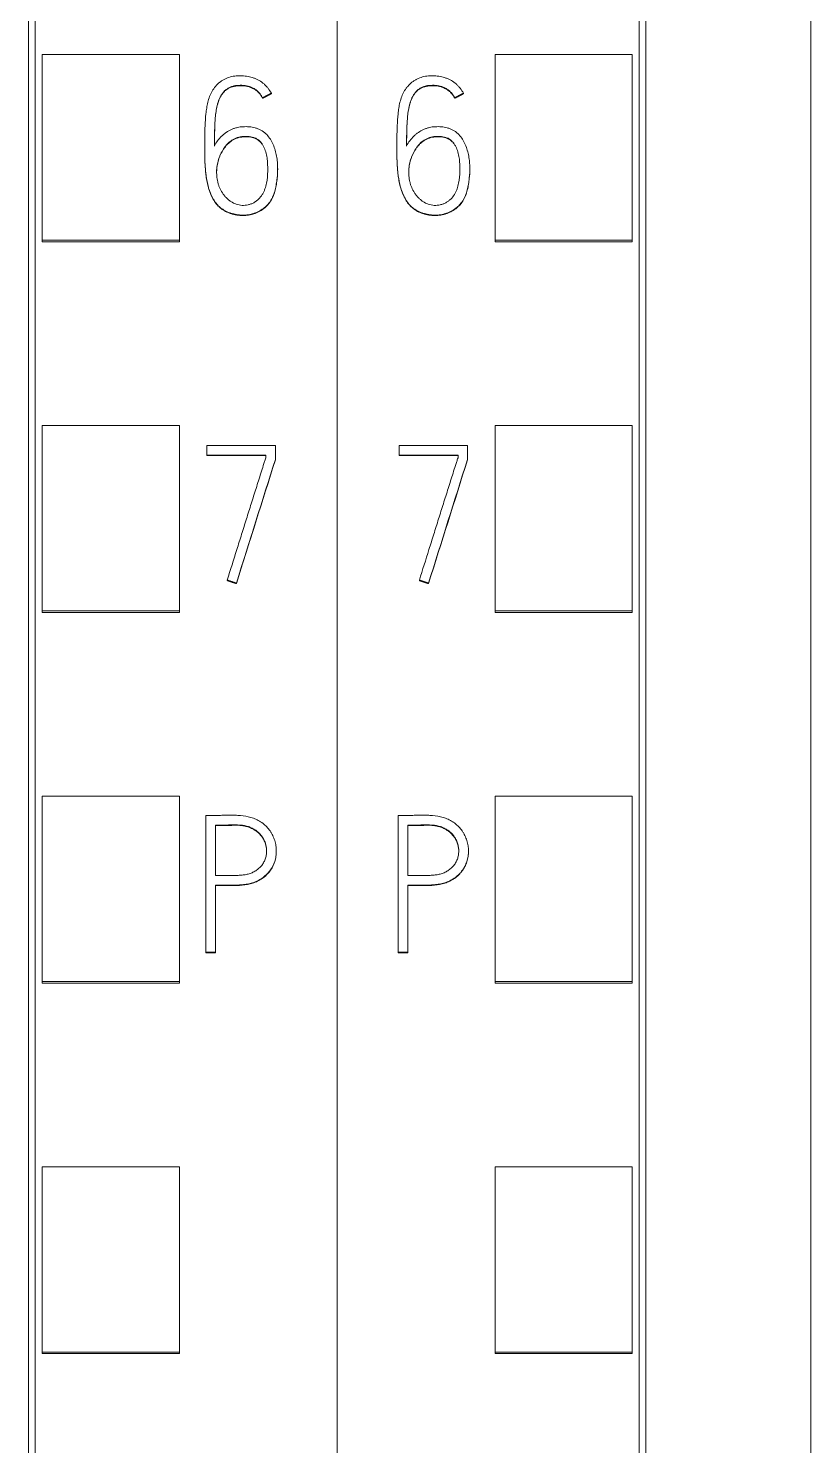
# Model space of a CAD drawing. Header units: millimetres. Extents: x 4134 to 7422, y 1400 to 3585.
# Drawn here: x 6107.75 to 6119.15, y 3304.19 to 3324.84 of the extents above; entities that cross this region are included whole.
import ezdxf

# ---------------------------------------------------------------- set-up
doc = ezdxf.new("R2010")
doc.units = ezdxf.units.MM
doc.layers.add('000-PI-Oprema', color=30, linetype='Continuous', lineweight=5)

# ---------------------------------------------------------------- blocks, each defined once
blk = doc.blocks.new('S7-1500 DQ HF - 6ES7522-1BL01-0AB0')
at = {"layer": '000-PI-Oprema', "color": 0, "linetype": 'ByBlock', "lineweight": 0}
for p, q in [((0, 134.681), (0, 21.262)), ((34.8, 134.681), (34.8, 21.262)), ((4.4, 132.4), (4.4, 23.585)), ((30.4, 23.585), (30.4, 132.4)), ((2.3, 95.974), (2.3, 98.676)), ((4.3, 98.676), (2.3, 98.676)), ((4.3, 95.974), (4.3, 98.676)), ((30.5, 95.974), (30.5, 98.676)), ((30.5, 98.676), (32.5, 98.676)), ((32.5, 95.974), (32.5, 98.676)), ((1.841, 98.113), (1.841, 98.107)), ((33.841, 98.113), (33.841, 98.107)), ((1.713, 98.046), (1.713, 98.04)), ((33.713, 98.046), (33.713, 98.04)), ((0.87, 97.309), (0.87, 97.302)), ((32.87, 97.309), (32.87, 97.302)), ((1.933, 97.01), (1.933, 97.016)), ((33.933, 97.01), (33.933, 97.016)), ((4.3, 95.974), (2.3, 95.974)), ((2.3, 95.949), (2.3, 95.974)), ((4.3, 95.949), (2.3, 95.949)), ((4.3, 95.949), (4.3, 95.974)), ((30.5, 95.974), (32.5, 95.974)), ((30.5, 95.949), (30.5, 95.974)), ((30.5, 95.949), (32.5, 95.949)), ((32.5, 95.949), (32.5, 95.974)), ((2.3, 90.572), (2.3, 93.274)), ((4.3, 93.274), (2.3, 93.274)), ((4.3, 90.572), (4.3, 93.274)), ((30.5, 90.572), (30.5, 93.274)), ((30.5, 93.274), (32.5, 93.274)), ((32.5, 90.572), (32.5, 93.274)), ((0.901, 92.839), (0.901, 92.98)), ((0.901, 92.98), (1.899, 92.98)), ((1.899, 92.98), (1.899, 92.779)), ((32.901, 92.839), (32.901, 92.98)), ((32.901, 92.98), (33.899, 92.98)), ((33.899, 92.98), (33.899, 92.779)), ((1.761, 92.839), (0.901, 92.839)), ((0.901, 92.839), (0.901, 92.833)), ((0.901, 92.833), (1.761, 92.833)), ((1.761, 92.801), (1.761, 92.839)), ((1.899, 92.779), (1.899, 92.772)), ((32.901, 92.839), (32.901, 92.833)), ((33.761, 92.839), (32.901, 92.839)), ((32.901, 92.833), (33.761, 92.833)), ((33.761, 92.801), (33.761, 92.839)), ((33.899, 92.779), (33.899, 92.772)), ((1.198, 91.019), (1.198, 91.013)), ((1.331, 90.975), (1.331, 90.969)), ((33.198, 91.019), (33.198, 91.013)), ((33.331, 90.975), (33.331, 90.969)), ((4.3, 90.572), (2.3, 90.572)), ((2.3, 90.549), (2.3, 90.572)), ((4.3, 90.549), (2.3, 90.549)), ((4.3, 90.549), (4.3, 90.572)), ((30.5, 90.549), (30.5, 90.572)), ((30.5, 90.572), (32.5, 90.572)), ((30.5, 90.549), (32.5, 90.549)), ((32.5, 90.549), (32.5, 90.572)), ((2.3, 85.17), (2.3, 87.872)), ((4.3, 87.872), (2.3, 87.872)), ((4.3, 85.17), (4.3, 87.872)), ((30.5, 85.17), (30.5, 87.872)), ((30.5, 87.872), (32.5, 87.872)), ((32.5, 85.17), (32.5, 87.872)), ((0.887, 87.592), (0.887, 85.597)), ((32.887, 87.592), (32.887, 85.597)), ((1.028, 86.718), (1.028, 87.451)), ((33.028, 86.718), (33.028, 87.451)), ((1.913, 87.066), (1.913, 87.072)), ((33.913, 87.066), (33.913, 87.072)), ((1.028, 85.597), (1.028, 86.577)), ((33.028, 85.597), (33.028, 86.577)), ((0.887, 85.597), (0.887, 85.591)), ((0.887, 85.597), (1.028, 85.597)), ((1.028, 85.591), (0.887, 85.591)), ((1.028, 85.597), (1.028, 85.591)), ((32.887, 85.597), (33.028, 85.597)), ((32.887, 85.597), (32.887, 85.591)), ((33.028, 85.591), (32.887, 85.591)), ((33.028, 85.597), (33.028, 85.591)), ((4.3, 85.17), (2.3, 85.17)), ((2.3, 85.149), (2.3, 85.17)), ((4.3, 85.149), (2.3, 85.149)), ((4.3, 85.149), (4.3, 85.17)), ((30.5, 85.149), (30.5, 85.17)), ((30.5, 85.17), (32.5, 85.17)), ((30.5, 85.149), (32.5, 85.149)), ((32.5, 85.149), (32.5, 85.17)), ((2.3, 79.769), (2.3, 82.471)), ((4.3, 82.471), (2.3, 82.471)), ((4.3, 79.769), (4.3, 82.471)), ((30.5, 79.769), (30.5, 82.471)), ((30.5, 82.471), (32.5, 82.471)), ((32.5, 79.769), (32.5, 82.471)), ((4.3, 79.769), (2.3, 79.769)), ((2.3, 79.75), (2.3, 79.769)), ((4.3, 79.75), (2.3, 79.75)), ((4.3, 79.75), (4.3, 79.769)), ((30.5, 79.769), (32.5, 79.769)), ((30.5, 79.75), (30.5, 79.769)), ((30.5, 79.75), (32.5, 79.75)), ((32.5, 79.75), (32.5, 79.769))]:
    blk.add_line(p, q, dxfattribs=at)
at = {"layer": '000-PI-Oprema', "color": 7, "linetype": 'Continuous', "lineweight": 13}
for centre, major_axis, ratio, start_param, end_param in [((-3.089, 15.101), (313.738, 999.409), 0.017713, 1.498557, 1.500366), ((-3.018, 16.231), (311.41, 991.927), 0.017584, 1.499077, 1.5009), ((28.877, 14.546), (314.869, 1003.042), 0.017776, 1.498303, 1.500106), ((28.931, 15.398), (313.115, 997.405), 0.01768, 1.498694, 1.500508)]:
    blk.add_ellipse(centre, major_axis=major_axis, ratio=ratio, start_param=start_param, end_param=end_param, dxfattribs=at)
at = {"layer": '000-PI-Oprema', "color": 0, "linetype": 'ByBlock', "lineweight": 0}
for points, knots in [([(4.5, 132.586), (4.5, 129.542), (4.5, 119.972), (4.5, 105.802), (4.5, 91.235), (4.5, 77.025), (4.5, 62.731), (4.5, 47.245), (4.5, 34.605), (4.5, 26.64), (4.5, 23.299)], [0, 0, 0, 0, 0.083934, 0.263736, 0.389889, 0.484142, 0.653794, 0.78188, 0.908517, 1, 1, 1, 1]), ([(30.3, 23.299), (30.3, 26.64), (30.3, 34.605), (30.3, 47.245), (30.3, 62.731), (30.3, 77.025), (30.3, 91.235), (30.3, 105.802), (30.3, 119.972), (30.3, 129.542), (30.3, 132.586)], [0, 0, 0, 0, 0.091483, 0.21812, 0.346206, 0.515858, 0.610111, 0.736264, 0.916066, 1, 1, 1, 1]), ([(6.9, 129.52), (6.9, 127.497), (6.9, 118.948), (6.9, 105.802), (6.9, 91.235), (6.9, 77.025), (6.9, 62.731), (6.9, 47.245), (6.9, 34.486), (6.9, 25.605), (6.9, 21.348), (6.9, 20.55)], [0, 0, 0, 0, 0.055935, 0.236292, 0.362833, 0.457376, 0.627551, 0.756032, 0.883059, 0.978086, 1, 1, 1, 1]), ([(1.841, 98.113), (1.827, 98.138), (1.811, 98.162), (1.784, 98.196), (1.775, 98.207), (1.755, 98.228), (1.745, 98.238), (1.712, 98.267), (1.689, 98.284), (1.652, 98.306), (1.639, 98.313), (1.612, 98.325), (1.599, 98.33), (1.558, 98.344), (1.53, 98.351), (1.488, 98.359), (1.473, 98.361), (1.444, 98.365), (1.43, 98.366), (1.387, 98.368), (1.358, 98.368), (1.315, 98.364), (1.301, 98.362), (1.272, 98.358), (1.258, 98.355), (1.216, 98.343), (1.189, 98.333), (1.15, 98.313), (1.138, 98.306), (1.113, 98.29), (1.101, 98.282), (1.067, 98.255), (1.047, 98.235), (1.018, 98.202), (1.009, 98.19), (0.992, 98.167), (0.985, 98.155), (0.963, 98.117), (0.951, 98.091), (0.93, 98.037), (0.922, 98.009), (0.908, 97.954), (0.903, 97.926), (0.894, 97.869), (0.89, 97.841), (0.881, 97.756), (0.877, 97.698), (0.873, 97.584), (0.872, 97.526), (0.869, 97.354), (0.868, 97.24), (0.874, 97.097), (0.876, 97.068), (0.879, 97.011), (0.882, 96.983), (0.891, 96.897), (0.9, 96.841), (0.917, 96.77), (0.92, 96.756), (0.928, 96.729), (0.933, 96.715), (0.947, 96.674), (0.957, 96.647), (0.975, 96.608), (0.982, 96.595), (0.996, 96.569), (1.003, 96.557), (1.027, 96.52), (1.045, 96.498), (1.075, 96.467), (1.086, 96.457), (1.108, 96.438), (1.12, 96.43), (1.156, 96.406), (1.182, 96.392), (1.222, 96.375), (1.236, 96.37), (1.264, 96.361), (1.278, 96.357), (1.32, 96.347), (1.348, 96.342), (1.391, 96.338), (1.406, 96.337), (1.435, 96.337), (1.45, 96.337), (1.493, 96.34), (1.521, 96.345), (1.563, 96.355), (1.577, 96.359), (1.605, 96.369), (1.619, 96.374), (1.658, 96.392), (1.684, 96.406), (1.719, 96.43), (1.731, 96.439), (1.754, 96.457), (1.764, 96.467), (1.795, 96.498), (1.813, 96.52), (1.837, 96.557), (1.844, 96.569), (1.857, 96.595), (1.863, 96.609), (1.88, 96.649), (1.889, 96.676), (1.9, 96.718), (1.903, 96.732), (1.909, 96.76), (1.911, 96.775), (1.918, 96.818), (1.922, 96.846), (1.931, 96.932), (1.934, 96.989), (1.932, 97.075), (1.93, 97.104), (1.923, 97.161), (1.919, 97.19), (1.906, 97.247), (1.899, 97.275), (1.881, 97.331), (1.87, 97.358), (1.845, 97.411), (1.831, 97.436), (1.798, 97.484), (1.779, 97.506), (1.747, 97.536), (1.735, 97.545), (1.711, 97.562), (1.699, 97.57), (1.673, 97.583), (1.66, 97.589), (1.632, 97.6), (1.618, 97.604), (1.576, 97.616), (1.547, 97.621), (1.503, 97.625), (1.488, 97.626), (1.459, 97.626), (1.444, 97.626), (1.401, 97.624), (1.372, 97.62), (1.329, 97.61), (1.314, 97.606), (1.287, 97.597), (1.273, 97.591), (1.234, 97.573), (1.208, 97.559), (1.172, 97.534), (1.16, 97.525), (1.137, 97.507), (1.127, 97.497), (1.095, 97.467), (1.076, 97.445), (1.041, 97.398), (1.025, 97.373), (1.012, 97.347)], [0, 0, 0, 0, 0.015625, 0.015625, 0.023437, 0.023437, 0.03125, 0.03125, 0.046875, 0.046875, 0.054687, 0.054687, 0.0625, 0.0625, 0.078125, 0.078125, 0.085937, 0.085937, 0.09375, 0.09375, 0.109375, 0.109375, 0.117187, 0.117187, 0.125, 0.125, 0.140625, 0.140625, 0.148437, 0.148437, 0.15625, 0.15625, 0.171875, 0.171875, 0.179687, 0.179687, 0.1875, 0.1875, 0.203125, 0.203125, 0.21875, 0.21875, 0.234375, 0.234375, 0.25, 0.25, 0.28125, 0.28125, 0.3125, 0.3125, 0.375, 0.375, 0.390625, 0.390625, 0.40625, 0.40625, 0.4375, 0.4375, 0.445313, 0.445313, 0.453125, 0.453125, 0.46875, 0.46875, 0.476563, 0.476563, 0.484375, 0.484375, 0.5, 0.5, 0.507813, 0.507813, 0.515625, 0.515625, 0.53125, 0.53125, 0.539063, 0.539063, 0.546875, 0.546875, 0.5625, 0.5625, 0.570313, 0.570313, 0.578125, 0.578125, 0.59375, 0.59375, 0.601563, 0.601563, 0.609375, 0.609375, 0.625, 0.625, 0.632813, 0.632813, 0.640625, 0.640625, 0.65625, 0.65625, 0.664063, 0.664063, 0.671875, 0.671875, 0.6875, 0.6875, 0.695313, 0.695313, 0.703125, 0.703125, 0.71875, 0.71875, 0.75, 0.75, 0.765625, 0.765625, 0.78125, 0.78125, 0.796875, 0.796875, 0.8125, 0.8125, 0.828125, 0.828125, 0.84375, 0.84375, 0.851563, 0.851563, 0.859375, 0.859375, 0.867188, 0.867188, 0.875, 0.875, 0.890625, 0.890625, 0.898438, 0.898438, 0.90625, 0.90625, 0.921875, 0.921875, 0.929688, 0.929688, 0.9375, 0.9375, 0.953125, 0.953125, 0.960938, 0.960938, 0.96875, 0.96875, 0.984375, 0.984375, 1, 1, 1, 1]), ([(33.841, 98.113), (33.827, 98.138), (33.811, 98.162), (33.784, 98.196), (33.775, 98.207), (33.755, 98.228), (33.745, 98.238), (33.712, 98.267), (33.689, 98.284), (33.652, 98.306), (33.639, 98.313), (33.612, 98.325), (33.599, 98.33), (33.558, 98.344), (33.53, 98.351), (33.488, 98.359), (33.473, 98.361), (33.444, 98.365), (33.43, 98.366), (33.387, 98.368), (33.358, 98.368), (33.315, 98.364), (33.301, 98.362), (33.272, 98.358), (33.258, 98.355), (33.216, 98.343), (33.189, 98.333), (33.15, 98.313), (33.138, 98.306), (33.113, 98.29), (33.101, 98.282), (33.067, 98.255), (33.047, 98.235), (33.018, 98.202), (33.009, 98.19), (32.992, 98.167), (32.985, 98.155), (32.963, 98.117), (32.951, 98.091), (32.93, 98.037), (32.922, 98.009), (32.908, 97.954), (32.903, 97.926), (32.894, 97.869), (32.89, 97.841), (32.881, 97.756), (32.877, 97.698), (32.873, 97.584), (32.872, 97.526), (32.869, 97.354), (32.868, 97.24), (32.874, 97.097), (32.876, 97.068), (32.879, 97.011), (32.882, 96.983), (32.891, 96.897), (32.9, 96.841), (32.917, 96.77), (32.92, 96.756), (32.928, 96.729), (32.933, 96.715), (32.947, 96.674), (32.957, 96.647), (32.975, 96.608), (32.982, 96.595), (32.996, 96.569), (33.003, 96.557), (33.027, 96.52), (33.045, 96.498), (33.075, 96.467), (33.086, 96.457), (33.108, 96.438), (33.12, 96.43), (33.156, 96.406), (33.182, 96.392), (33.222, 96.375), (33.236, 96.37), (33.264, 96.361), (33.278, 96.357), (33.32, 96.347), (33.348, 96.342), (33.391, 96.338), (33.406, 96.337), (33.435, 96.337), (33.45, 96.337), (33.493, 96.34), (33.521, 96.345), (33.563, 96.355), (33.577, 96.359), (33.605, 96.369), (33.619, 96.374), (33.658, 96.392), (33.684, 96.406), (33.719, 96.43), (33.731, 96.439), (33.754, 96.457), (33.764, 96.467), (33.795, 96.498), (33.813, 96.52), (33.837, 96.557), (33.844, 96.569), (33.857, 96.595), (33.863, 96.609), (33.88, 96.649), (33.889, 96.676), (33.9, 96.718), (33.903, 96.732), (33.909, 96.76), (33.911, 96.775), (33.918, 96.818), (33.922, 96.846), (33.931, 96.932), (33.934, 96.989), (33.932, 97.075), (33.93, 97.104), (33.923, 97.161), (33.919, 97.19), (33.906, 97.247), (33.899, 97.275), (33.881, 97.331), (33.87, 97.358), (33.845, 97.411), (33.831, 97.436), (33.798, 97.484), (33.779, 97.506), (33.747, 97.536), (33.735, 97.545), (33.711, 97.562), (33.699, 97.57), (33.673, 97.583), (33.66, 97.589), (33.632, 97.6), (33.618, 97.604), (33.576, 97.616), (33.547, 97.621), (33.503, 97.625), (33.488, 97.626), (33.459, 97.626), (33.444, 97.626), (33.401, 97.624), (33.372, 97.62), (33.329, 97.61), (33.314, 97.606), (33.287, 97.597), (33.273, 97.591), (33.234, 97.573), (33.208, 97.559), (33.172, 97.534), (33.16, 97.525), (33.137, 97.507), (33.127, 97.497), (33.095, 97.467), (33.076, 97.445), (33.041, 97.398), (33.025, 97.373), (33.012, 97.347)], [0, 0, 0, 0, 0.015625, 0.015625, 0.023437, 0.023437, 0.03125, 0.03125, 0.046875, 0.046875, 0.054688, 0.054688, 0.0625, 0.0625, 0.078125, 0.078125, 0.085938, 0.085938, 0.09375, 0.09375, 0.109375, 0.109375, 0.117188, 0.117188, 0.125, 0.125, 0.140625, 0.140625, 0.148437, 0.148437, 0.15625, 0.15625, 0.171875, 0.171875, 0.179687, 0.179687, 0.1875, 0.1875, 0.203125, 0.203125, 0.21875, 0.21875, 0.234375, 0.234375, 0.25, 0.25, 0.28125, 0.28125, 0.3125, 0.3125, 0.375, 0.375, 0.390625, 0.390625, 0.40625, 0.40625, 0.4375, 0.4375, 0.445312, 0.445312, 0.453125, 0.453125, 0.46875, 0.46875, 0.476562, 0.476562, 0.484375, 0.484375, 0.5, 0.5, 0.507812, 0.507812, 0.515625, 0.515625, 0.53125, 0.53125, 0.539062, 0.539062, 0.546875, 0.546875, 0.5625, 0.5625, 0.570312, 0.570312, 0.578125, 0.578125, 0.59375, 0.59375, 0.601562, 0.601562, 0.609375, 0.609375, 0.625, 0.625, 0.632812, 0.632812, 0.640625, 0.640625, 0.65625, 0.65625, 0.664063, 0.664063, 0.671875, 0.671875, 0.6875, 0.6875, 0.695313, 0.695313, 0.703125, 0.703125, 0.71875, 0.71875, 0.75, 0.75, 0.765625, 0.765625, 0.78125, 0.78125, 0.796875, 0.796875, 0.8125, 0.8125, 0.828125, 0.828125, 0.84375, 0.84375, 0.851562, 0.851562, 0.859375, 0.859375, 0.867187, 0.867187, 0.875, 0.875, 0.890625, 0.890625, 0.898437, 0.898437, 0.90625, 0.90625, 0.921875, 0.921875, 0.929687, 0.929687, 0.9375, 0.9375, 0.953125, 0.953125, 0.960937, 0.960937, 0.96875, 0.96875, 0.984375, 0.984375, 1, 1, 1, 1]), ([(1.012, 97.347), (1.012, 97.408), (1.012, 97.469), (1.014, 97.56), (1.015, 97.59), (1.018, 97.651), (1.019, 97.681), (1.023, 97.742), (1.025, 97.772), (1.032, 97.833), (1.037, 97.863), (1.045, 97.908), (1.049, 97.923), (1.056, 97.952), (1.06, 97.967), (1.075, 98.012), (1.086, 98.04), (1.104, 98.074), (1.108, 98.081), (1.116, 98.094), (1.121, 98.1), (1.134, 98.119), (1.144, 98.131), (1.16, 98.148), (1.166, 98.153), (1.177, 98.164), (1.184, 98.168), (1.203, 98.182), (1.216, 98.19), (1.237, 98.2), (1.244, 98.203), (1.258, 98.209), (1.266, 98.211), (1.288, 98.218), (1.303, 98.221), (1.334, 98.226), (1.349, 98.227), (1.38, 98.229), (1.396, 98.229), (1.427, 98.228), (1.442, 98.227), (1.473, 98.223), (1.495, 98.218), (1.517, 98.212), (1.532, 98.207), (1.54, 98.204), (1.561, 98.195), (1.575, 98.188), (1.602, 98.173), (1.615, 98.164), (1.633, 98.15), (1.639, 98.144), (1.65, 98.134), (1.656, 98.128), (1.672, 98.111), (1.681, 98.099), (1.699, 98.074), (1.707, 98.06), (1.713, 98.046)], [0, 0, 0, 0, 0.125, 0.125, 0.1875, 0.1875, 0.25, 0.25, 0.3125, 0.3125, 0.375, 0.375, 0.40625, 0.40625, 0.4375, 0.4375, 0.5, 0.5, 0.515625, 0.515625, 0.53125, 0.53125, 0.5625, 0.5625, 0.578125, 0.578125, 0.59375, 0.59375, 0.625, 0.625, 0.640625, 0.640625, 0.65625, 0.65625, 0.6875, 0.6875, 0.71875, 0.71875, 0.75, 0.75, 0.78125, 0.78125, 0.8125, 0.828125, 0.828125, 0.84375, 0.84375, 0.875, 0.875, 0.90625, 0.90625, 0.921875, 0.921875, 0.9375, 0.9375, 0.96875, 0.96875, 1, 1, 1, 1]), ([(1.713, 98.04), (1.7, 98.068), (1.682, 98.093), (1.656, 98.122), (1.651, 98.127), (1.639, 98.138), (1.634, 98.143), (1.615, 98.157), (1.603, 98.166), (1.576, 98.181), (1.562, 98.188), (1.534, 98.2), (1.519, 98.205), (1.489, 98.213), (1.474, 98.216), (1.443, 98.221), (1.428, 98.222), (1.382, 98.223), (1.351, 98.222), (1.306, 98.215), (1.29, 98.212), (1.261, 98.203), (1.246, 98.198), (1.218, 98.185), (1.205, 98.177), (1.179, 98.159), (1.168, 98.149), (1.146, 98.127), (1.136, 98.116), (1.118, 98.091), (1.11, 98.078), (1.095, 98.051), (1.088, 98.037), (1.076, 98.009), (1.071, 97.994), (1.057, 97.95), (1.049, 97.921), (1.037, 97.861), (1.033, 97.831), (1.025, 97.77), (1.023, 97.739), (1.019, 97.678), (1.018, 97.647), (1.015, 97.586), (1.015, 97.555), (1.012, 97.463), (1.012, 97.402), (1.012, 97.341)], [0, 0, 0, 0, 0.0625, 0.0625, 0.078125, 0.078125, 0.09375, 0.09375, 0.125, 0.125, 0.15625, 0.15625, 0.1875, 0.1875, 0.21875, 0.21875, 0.25, 0.25, 0.3125, 0.3125, 0.34375, 0.34375, 0.375, 0.375, 0.40625, 0.40625, 0.4375, 0.4375, 0.46875, 0.46875, 0.5, 0.5, 0.53125, 0.53125, 0.5625, 0.5625, 0.625, 0.625, 0.6875, 0.6875, 0.75, 0.75, 0.8125, 0.8125, 0.875, 0.875, 1, 1, 1, 1]), ([(33.012, 97.347), (33.012, 97.408), (33.012, 97.469), (33.014, 97.56), (33.015, 97.59), (33.018, 97.651), (33.019, 97.681), (33.023, 97.742), (33.025, 97.772), (33.032, 97.833), (33.037, 97.863), (33.045, 97.908), (33.049, 97.923), (33.056, 97.952), (33.06, 97.967), (33.075, 98.012), (33.086, 98.04), (33.104, 98.074), (33.108, 98.081), (33.116, 98.094), (33.121, 98.1), (33.134, 98.119), (33.144, 98.131), (33.16, 98.148), (33.166, 98.153), (33.177, 98.164), (33.184, 98.168), (33.203, 98.182), (33.216, 98.19), (33.237, 98.2), (33.244, 98.203), (33.258, 98.209), (33.266, 98.211), (33.288, 98.218), (33.303, 98.221), (33.334, 98.226), (33.349, 98.227), (33.38, 98.229), (33.396, 98.229), (33.427, 98.228), (33.442, 98.227), (33.473, 98.223), (33.495, 98.218), (33.517, 98.212), (33.532, 98.207), (33.54, 98.204), (33.561, 98.195), (33.575, 98.188), (33.602, 98.173), (33.615, 98.164), (33.633, 98.15), (33.639, 98.144), (33.65, 98.134), (33.656, 98.128), (33.672, 98.111), (33.681, 98.099), (33.699, 98.074), (33.707, 98.06), (33.713, 98.046)], [0, 0, 0, 0, 0.125, 0.125, 0.1875, 0.1875, 0.25, 0.25, 0.3125, 0.3125, 0.375, 0.375, 0.40625, 0.40625, 0.4375, 0.4375, 0.5, 0.5, 0.515625, 0.515625, 0.53125, 0.53125, 0.5625, 0.5625, 0.578125, 0.578125, 0.59375, 0.59375, 0.625, 0.625, 0.640625, 0.640625, 0.65625, 0.65625, 0.6875, 0.6875, 0.71875, 0.71875, 0.75, 0.75, 0.78125, 0.78125, 0.8125, 0.828125, 0.828125, 0.84375, 0.84375, 0.875, 0.875, 0.90625, 0.90625, 0.921875, 0.921875, 0.9375, 0.9375, 0.96875, 0.96875, 1, 1, 1, 1]), ([(33.713, 98.04), (33.7, 98.068), (33.682, 98.093), (33.656, 98.122), (33.651, 98.127), (33.639, 98.138), (33.634, 98.143), (33.615, 98.157), (33.603, 98.166), (33.576, 98.181), (33.562, 98.188), (33.534, 98.2), (33.519, 98.205), (33.489, 98.213), (33.474, 98.216), (33.443, 98.221), (33.428, 98.222), (33.382, 98.223), (33.351, 98.222), (33.306, 98.215), (33.29, 98.212), (33.261, 98.203), (33.246, 98.198), (33.218, 98.185), (33.205, 98.177), (33.179, 98.159), (33.168, 98.149), (33.146, 98.127), (33.136, 98.116), (33.118, 98.091), (33.11, 98.078), (33.095, 98.051), (33.088, 98.037), (33.076, 98.009), (33.071, 97.994), (33.057, 97.95), (33.049, 97.921), (33.037, 97.861), (33.033, 97.831), (33.025, 97.77), (33.023, 97.739), (33.019, 97.678), (33.018, 97.647), (33.015, 97.586), (33.015, 97.555), (33.012, 97.463), (33.012, 97.402), (33.012, 97.341)], [0, 0, 0, 0, 0.0625, 0.0625, 0.078125, 0.078125, 0.09375, 0.09375, 0.125, 0.125, 0.15625, 0.15625, 0.1875, 0.1875, 0.21875, 0.21875, 0.25, 0.25, 0.3125, 0.3125, 0.34375, 0.34375, 0.375, 0.375, 0.40625, 0.40625, 0.4375, 0.4375, 0.46875, 0.46875, 0.5, 0.5, 0.53125, 0.53125, 0.5625, 0.5625, 0.625, 0.625, 0.6875, 0.6875, 0.75, 0.75, 0.8125, 0.8125, 0.875, 0.875, 1, 1, 1, 1]), ([(1.285, 97.441), (1.31, 97.455), (1.338, 97.466), (1.38, 97.476), (1.395, 97.479), (1.424, 97.483), (1.454, 97.485), (1.483, 97.485), (1.512, 97.483), (1.527, 97.482), (1.556, 97.477), (1.57, 97.473), (1.598, 97.464), (1.612, 97.458), (1.638, 97.444), (1.65, 97.436), (1.672, 97.416), (1.682, 97.406), (1.701, 97.383), (1.709, 97.371), (1.724, 97.346), (1.731, 97.332), (1.749, 97.292), (1.758, 97.265), (1.769, 97.222), (1.772, 97.208), (1.777, 97.179), (1.779, 97.165), (1.784, 97.121), (1.786, 97.092), (1.788, 97.034), (1.789, 97.005), (1.787, 96.918), (1.782, 96.861), (1.764, 96.774), (1.757, 96.746), (1.742, 96.704), (1.736, 96.691), (1.724, 96.664), (1.717, 96.651), (1.694, 96.614), (1.675, 96.591), (1.649, 96.566), (1.644, 96.561), (1.632, 96.551), (1.627, 96.547), (1.609, 96.533), (1.597, 96.526), (1.571, 96.511), (1.558, 96.505), (1.53, 96.495), (1.502, 96.486), (1.473, 96.482), (1.444, 96.479), (1.429, 96.479), (1.399, 96.48), (1.385, 96.482), (1.356, 96.488), (1.342, 96.491), (1.3, 96.506), (1.274, 96.519), (1.237, 96.544), (1.225, 96.553), (1.203, 96.572), (1.182, 96.592), (1.162, 96.614), (1.144, 96.637), (1.135, 96.649), (1.111, 96.685), (1.097, 96.711), (1.08, 96.752), (1.075, 96.765), (1.066, 96.793), (1.062, 96.807), (1.052, 96.85), (1.048, 96.879), (1.044, 96.922), (1.044, 96.937), (1.043, 96.966), (1.043, 96.981), (1.046, 97.025), (1.049, 97.054), (1.06, 97.111), (1.067, 97.139), (1.082, 97.18), (1.087, 97.194), (1.098, 97.221), (1.105, 97.234), (1.125, 97.273), (1.14, 97.298), (1.165, 97.333), (1.174, 97.344), (1.194, 97.367), (1.204, 97.378), (1.236, 97.408), (1.259, 97.426), (1.285, 97.441)], [0, 0, 0, 0, 0.03125, 0.03125, 0.046875, 0.046875, 0.0625, 0.078125, 0.078125, 0.09375, 0.09375, 0.109375, 0.109375, 0.125, 0.125, 0.140625, 0.140625, 0.15625, 0.15625, 0.171875, 0.171875, 0.1875, 0.1875, 0.21875, 0.21875, 0.234375, 0.234375, 0.25, 0.25, 0.28125, 0.28125, 0.3125, 0.3125, 0.375, 0.375, 0.40625, 0.40625, 0.421875, 0.421875, 0.4375, 0.4375, 0.46875, 0.46875, 0.476563, 0.476563, 0.484375, 0.484375, 0.5, 0.5, 0.515625, 0.515625, 0.53125, 0.546875, 0.546875, 0.5625, 0.5625, 0.578125, 0.578125, 0.59375, 0.59375, 0.625, 0.625, 0.640625, 0.640625, 0.65625, 0.671875, 0.671875, 0.6875, 0.6875, 0.71875, 0.71875, 0.734375, 0.734375, 0.75, 0.75, 0.78125, 0.78125, 0.796875, 0.796875, 0.8125, 0.8125, 0.84375, 0.84375, 0.875, 0.875, 0.890625, 0.890625, 0.90625, 0.90625, 0.9375, 0.9375, 0.953125, 0.953125, 0.96875, 0.96875, 1, 1, 1, 1]), ([(1.705, 97.369), (1.701, 97.376), (1.696, 97.383), (1.681, 97.401), (1.671, 97.411), (1.654, 97.425), (1.648, 97.43), (1.636, 97.438), (1.63, 97.442), (1.611, 97.453), (1.597, 97.458), (1.569, 97.467), (1.555, 97.471), (1.526, 97.476), (1.512, 97.477), (1.483, 97.479), (1.468, 97.479), (1.424, 97.477), (1.395, 97.474), (1.352, 97.463), (1.338, 97.459), (1.318, 97.451), (1.311, 97.448), (1.298, 97.441), (1.291, 97.438), (1.285, 97.434)], [0, 0, 0, 0, 0.053747, 0.053747, 0.148372, 0.148372, 0.195685, 0.195685, 0.242998, 0.242998, 0.337623, 0.337623, 0.432248, 0.432248, 0.526874, 0.526874, 0.621499, 0.621499, 0.810749, 0.810749, 0.905375, 0.905375, 0.952687, 0.952687, 1, 1, 1, 1]), ([(33.285, 97.441), (33.31, 97.455), (33.338, 97.466), (33.38, 97.476), (33.395, 97.479), (33.424, 97.483), (33.454, 97.485), (33.483, 97.485), (33.512, 97.483), (33.527, 97.482), (33.556, 97.477), (33.57, 97.473), (33.598, 97.464), (33.612, 97.458), (33.638, 97.444), (33.65, 97.436), (33.672, 97.416), (33.682, 97.406), (33.701, 97.383), (33.709, 97.371), (33.724, 97.346), (33.731, 97.332), (33.749, 97.292), (33.758, 97.265), (33.769, 97.222), (33.772, 97.208), (33.777, 97.179), (33.779, 97.165), (33.784, 97.121), (33.786, 97.092), (33.788, 97.034), (33.789, 97.005), (33.787, 96.918), (33.782, 96.861), (33.764, 96.774), (33.757, 96.746), (33.742, 96.704), (33.736, 96.691), (33.724, 96.664), (33.717, 96.651), (33.694, 96.614), (33.675, 96.591), (33.649, 96.566), (33.644, 96.561), (33.632, 96.551), (33.627, 96.547), (33.609, 96.533), (33.597, 96.526), (33.571, 96.511), (33.558, 96.505), (33.53, 96.495), (33.502, 96.486), (33.473, 96.482), (33.444, 96.479), (33.429, 96.479), (33.399, 96.48), (33.385, 96.482), (33.356, 96.488), (33.342, 96.491), (33.3, 96.506), (33.274, 96.519), (33.237, 96.544), (33.225, 96.553), (33.203, 96.572), (33.182, 96.592), (33.162, 96.614), (33.144, 96.637), (33.135, 96.649), (33.111, 96.685), (33.097, 96.711), (33.08, 96.752), (33.075, 96.765), (33.066, 96.793), (33.062, 96.807), (33.052, 96.85), (33.048, 96.879), (33.044, 96.922), (33.044, 96.937), (33.043, 96.966), (33.043, 96.981), (33.046, 97.025), (33.049, 97.054), (33.06, 97.111), (33.067, 97.139), (33.082, 97.18), (33.087, 97.194), (33.098, 97.221), (33.105, 97.234), (33.125, 97.273), (33.14, 97.298), (33.165, 97.333), (33.174, 97.344), (33.194, 97.367), (33.204, 97.378), (33.236, 97.408), (33.259, 97.426), (33.285, 97.441)], [0, 0, 0, 0, 0.03125, 0.03125, 0.046875, 0.046875, 0.0625, 0.078125, 0.078125, 0.09375, 0.09375, 0.109375, 0.109375, 0.125, 0.125, 0.140625, 0.140625, 0.15625, 0.15625, 0.171875, 0.171875, 0.1875, 0.1875, 0.21875, 0.21875, 0.234375, 0.234375, 0.25, 0.25, 0.28125, 0.28125, 0.3125, 0.3125, 0.375, 0.375, 0.40625, 0.40625, 0.421875, 0.421875, 0.4375, 0.4375, 0.46875, 0.46875, 0.476563, 0.476563, 0.484375, 0.484375, 0.5, 0.5, 0.515625, 0.515625, 0.53125, 0.546875, 0.546875, 0.5625, 0.5625, 0.578125, 0.578125, 0.59375, 0.59375, 0.625, 0.625, 0.640625, 0.640625, 0.65625, 0.671875, 0.671875, 0.6875, 0.6875, 0.71875, 0.71875, 0.734375, 0.734375, 0.75, 0.75, 0.78125, 0.78125, 0.796875, 0.796875, 0.8125, 0.8125, 0.84375, 0.84375, 0.875, 0.875, 0.890625, 0.890625, 0.90625, 0.90625, 0.9375, 0.9375, 0.953125, 0.953125, 0.96875, 0.96875, 1, 1, 1, 1]), ([(33.705, 97.369), (33.701, 97.376), (33.696, 97.383), (33.681, 97.401), (33.671, 97.411), (33.654, 97.425), (33.648, 97.43), (33.636, 97.438), (33.63, 97.442), (33.611, 97.453), (33.597, 97.458), (33.569, 97.467), (33.555, 97.471), (33.526, 97.476), (33.512, 97.477), (33.483, 97.479), (33.468, 97.479), (33.424, 97.477), (33.395, 97.474), (33.352, 97.463), (33.338, 97.459), (33.318, 97.451), (33.311, 97.448), (33.298, 97.441), (33.291, 97.438), (33.285, 97.434)], [0, 0, 0, 0, 0.053747, 0.053747, 0.148372, 0.148372, 0.195685, 0.195685, 0.242998, 0.242998, 0.337623, 0.337623, 0.432248, 0.432248, 0.526874, 0.526874, 0.621499, 0.621499, 0.810749, 0.810749, 0.905375, 0.905375, 0.952687, 0.952687, 1, 1, 1, 1]), ([(1.933, 97.01), (1.933, 96.964), (1.93, 96.918), (1.923, 96.844), (1.919, 96.815), (1.912, 96.772), (1.909, 96.758), (1.904, 96.73), (1.9, 96.716), (1.89, 96.673), (1.881, 96.646), (1.865, 96.605), (1.859, 96.592), (1.846, 96.566), (1.838, 96.553), (1.815, 96.517), (1.797, 96.494), (1.767, 96.463), (1.756, 96.454), (1.734, 96.435), (1.722, 96.426), (1.686, 96.401), (1.661, 96.387), (1.621, 96.369), (1.608, 96.363), (1.58, 96.354), (1.566, 96.35), (1.524, 96.339), (1.496, 96.335), (1.452, 96.331), (1.437, 96.331), (1.408, 96.331), (1.394, 96.332), (1.35, 96.336), (1.322, 96.34), (1.279, 96.351), (1.265, 96.355), (1.238, 96.363), (1.224, 96.368), (1.184, 96.385), (1.159, 96.398), (1.128, 96.418), (1.122, 96.422), (1.111, 96.431), (1.105, 96.435), (1.088, 96.449), (1.077, 96.459), (1.047, 96.49), (1.029, 96.512), (1.005, 96.548), (0.997, 96.561), (0.983, 96.586), (0.976, 96.599), (0.958, 96.638), (0.948, 96.665), (0.929, 96.719), (0.921, 96.747), (0.907, 96.804), (0.901, 96.832), (0.892, 96.889), (0.884, 96.946), (0.88, 97.003), (0.876, 97.06), (0.874, 97.089), (0.87, 97.179), (0.87, 97.241), (0.87, 97.302)], [0, 0, 0, 0, 0.061961, 0.061961, 0.100808, 0.100808, 0.120232, 0.120232, 0.139655, 0.139655, 0.178502, 0.178502, 0.197926, 0.197926, 0.217349, 0.217349, 0.256196, 0.256196, 0.27562, 0.27562, 0.295043, 0.295043, 0.33389, 0.33389, 0.353314, 0.353314, 0.372737, 0.372737, 0.411584, 0.411584, 0.431008, 0.431008, 0.450431, 0.450431, 0.489278, 0.489278, 0.508702, 0.508702, 0.528125, 0.528125, 0.566972, 0.566972, 0.576684, 0.576684, 0.586396, 0.586396, 0.605819, 0.605819, 0.644666, 0.644666, 0.66409, 0.66409, 0.683513, 0.683513, 0.72236, 0.72236, 0.761207, 0.761207, 0.800054, 0.800054, 0.838901, 0.877748, 0.877748, 0.916595, 0.916595, 1, 1, 1, 1]), ([(1.285, 97.434), (1.259, 97.42), (1.236, 97.402), (1.204, 97.372), (1.194, 97.361), (1.175, 97.339), (1.166, 97.327), (1.14, 97.292), (1.125, 97.267), (1.105, 97.228), (1.098, 97.215), (1.087, 97.188), (1.082, 97.174), (1.067, 97.133), (1.06, 97.104), (1.052, 97.062), (1.05, 97.047), (1.046, 97.018), (1.045, 97.004), (1.044, 96.978), (1.043, 96.968), (1.043, 96.957)], [0, 0, 0, 0, 0.157122, 0.157122, 0.235682, 0.235682, 0.314243, 0.314243, 0.471365, 0.471365, 0.549925, 0.549925, 0.628486, 0.628486, 0.785608, 0.785608, 0.864168, 0.864168, 0.942729, 0.942729, 1, 1, 1, 1]), ([(33.933, 97.01), (33.933, 96.964), (33.93, 96.918), (33.923, 96.844), (33.919, 96.815), (33.912, 96.772), (33.909, 96.758), (33.904, 96.73), (33.9, 96.716), (33.89, 96.673), (33.881, 96.646), (33.865, 96.605), (33.859, 96.592), (33.846, 96.566), (33.838, 96.553), (33.815, 96.517), (33.797, 96.494), (33.767, 96.463), (33.756, 96.454), (33.734, 96.435), (33.722, 96.426), (33.686, 96.401), (33.661, 96.387), (33.621, 96.369), (33.608, 96.363), (33.58, 96.354), (33.566, 96.35), (33.524, 96.339), (33.496, 96.335), (33.452, 96.331), (33.437, 96.331), (33.408, 96.331), (33.394, 96.332), (33.35, 96.336), (33.322, 96.34), (33.279, 96.351), (33.265, 96.355), (33.238, 96.363), (33.224, 96.368), (33.184, 96.385), (33.159, 96.398), (33.128, 96.418), (33.122, 96.422), (33.111, 96.431), (33.105, 96.435), (33.088, 96.449), (33.077, 96.459), (33.047, 96.49), (33.029, 96.512), (33.005, 96.548), (32.997, 96.561), (32.983, 96.586), (32.976, 96.599), (32.958, 96.638), (32.948, 96.665), (32.929, 96.719), (32.921, 96.747), (32.907, 96.804), (32.901, 96.832), (32.892, 96.889), (32.884, 96.946), (32.88, 97.003), (32.876, 97.06), (32.874, 97.089), (32.87, 97.179), (32.87, 97.241), (32.87, 97.302)], [0, 0, 0, 0, 0.061961, 0.061961, 0.100808, 0.100808, 0.120232, 0.120232, 0.139655, 0.139655, 0.178502, 0.178502, 0.197926, 0.197926, 0.217349, 0.217349, 0.256196, 0.256196, 0.27562, 0.27562, 0.295043, 0.295043, 0.33389, 0.33389, 0.353314, 0.353314, 0.372737, 0.372737, 0.411584, 0.411584, 0.431008, 0.431008, 0.450431, 0.450431, 0.489278, 0.489278, 0.508702, 0.508702, 0.528125, 0.528125, 0.566972, 0.566972, 0.576684, 0.576684, 0.586396, 0.586396, 0.605819, 0.605819, 0.644666, 0.644666, 0.66409, 0.66409, 0.683513, 0.683513, 0.72236, 0.72236, 0.761207, 0.761207, 0.800054, 0.800054, 0.838901, 0.877748, 0.877748, 0.916595, 0.916595, 1, 1, 1, 1]), ([(33.285, 97.434), (33.259, 97.42), (33.236, 97.402), (33.204, 97.372), (33.194, 97.361), (33.175, 97.339), (33.166, 97.327), (33.14, 97.292), (33.125, 97.267), (33.105, 97.228), (33.098, 97.215), (33.087, 97.188), (33.082, 97.174), (33.067, 97.133), (33.06, 97.104), (33.052, 97.062), (33.05, 97.047), (33.046, 97.018), (33.045, 97.004), (33.044, 96.978), (33.043, 96.968), (33.043, 96.957)], [0, 0, 0, 0, 0.157122, 0.157122, 0.235682, 0.235682, 0.314243, 0.314243, 0.471365, 0.471365, 0.549925, 0.549925, 0.628486, 0.628486, 0.785608, 0.785608, 0.864168, 0.864168, 0.942729, 0.942729, 1, 1, 1, 1]), ([(1.198, 91.019), (1.244, 91.168), (1.291, 91.316), (1.361, 91.539), (1.385, 91.613), (1.431, 91.762), (1.454, 91.836), (1.489, 91.948), (1.501, 91.985), (1.525, 92.059), (1.536, 92.096), (1.571, 92.207), (1.595, 92.282), (1.642, 92.43), (1.665, 92.504), (1.7, 92.616), (1.712, 92.653), (1.73, 92.708), (1.736, 92.727), (1.745, 92.755), (1.748, 92.764), (1.754, 92.782), (1.757, 92.792), (1.761, 92.801)], [0, 0, 0, 0, 0.25, 0.25, 0.375, 0.375, 0.5, 0.5, 0.5625, 0.5625, 0.625, 0.625, 0.75, 0.75, 0.875, 0.875, 0.9375, 0.9375, 0.96875, 0.96875, 0.984375, 0.984375, 1, 1, 1, 1]), ([(33.198, 91.019), (33.244, 91.168), (33.291, 91.316), (33.361, 91.539), (33.385, 91.613), (33.431, 91.762), (33.454, 91.836), (33.489, 91.948), (33.501, 91.985), (33.525, 92.059), (33.536, 92.096), (33.571, 92.207), (33.595, 92.282), (33.642, 92.43), (33.665, 92.504), (33.7, 92.616), (33.712, 92.653), (33.73, 92.708), (33.736, 92.727), (33.745, 92.755), (33.748, 92.764), (33.754, 92.782), (33.757, 92.792), (33.761, 92.801)], [0, 0, 0, 0, 0.25, 0.25, 0.375, 0.375, 0.5, 0.5, 0.5625, 0.5625, 0.625, 0.625, 0.75, 0.75, 0.875, 0.875, 0.9375, 0.9375, 0.96875, 0.96875, 0.984375, 0.984375, 1, 1, 1, 1]), ([(1.028, 86.577), (1.08, 86.577), (1.132, 86.577), (1.235, 86.576), (1.287, 86.575), (1.364, 86.577), (1.39, 86.578), (1.428, 86.582), (1.441, 86.583), (1.467, 86.586), (1.48, 86.588), (1.518, 86.595), (1.543, 86.601), (1.592, 86.617), (1.616, 86.627), (1.651, 86.644), (1.663, 86.65), (1.685, 86.663), (1.696, 86.67), (1.728, 86.692), (1.748, 86.709), (1.776, 86.735), (1.785, 86.745), (1.802, 86.764), (1.811, 86.774), (1.834, 86.804), (1.848, 86.826), (1.865, 86.86), (1.871, 86.872), (1.881, 86.896), (1.886, 86.908), (1.898, 86.945), (1.903, 86.97), (1.909, 87.008), (1.911, 87.021), (1.913, 87.047), (1.913, 87.06), (1.913, 87.099), (1.911, 87.125), (1.905, 87.163), (1.903, 87.175), (1.897, 87.201), (1.894, 87.213), (1.882, 87.25), (1.873, 87.274), (1.856, 87.309), (1.85, 87.32), (1.837, 87.343), (1.83, 87.354), (1.808, 87.386), (1.791, 87.406), (1.756, 87.443), (1.736, 87.46), (1.706, 87.484), (1.695, 87.491), (1.673, 87.506), (1.662, 87.512), (1.628, 87.531), (1.605, 87.541), (1.568, 87.555), (1.556, 87.559), (1.531, 87.566), (1.518, 87.569), (1.455, 87.583), (1.404, 87.589), (1.327, 87.593), (1.301, 87.594), (1.249, 87.594), (1.198, 87.594), (1.146, 87.593), (1.094, 87.592), (1.016, 87.592), (0.939, 87.592), (0.887, 87.592)], [0, 0, 0, 0, 0.0625, 0.0625, 0.125, 0.125, 0.15625, 0.15625, 0.171875, 0.171875, 0.1875, 0.1875, 0.21875, 0.21875, 0.25, 0.25, 0.265625, 0.265625, 0.28125, 0.28125, 0.3125, 0.3125, 0.328125, 0.328125, 0.34375, 0.34375, 0.375, 0.375, 0.390625, 0.390625, 0.40625, 0.40625, 0.4375, 0.4375, 0.453125, 0.453125, 0.46875, 0.46875, 0.5, 0.5, 0.515625, 0.515625, 0.53125, 0.53125, 0.5625, 0.5625, 0.578125, 0.578125, 0.59375, 0.59375, 0.625, 0.625, 0.65625, 0.65625, 0.671875, 0.671875, 0.6875, 0.6875, 0.71875, 0.71875, 0.734375, 0.734375, 0.75, 0.75, 0.8125, 0.8125, 0.84375, 0.84375, 0.875, 0.90625, 0.90625, 0.9375, 1, 1, 1, 1]), ([(33.028, 86.577), (33.08, 86.577), (33.132, 86.577), (33.235, 86.576), (33.287, 86.575), (33.364, 86.577), (33.39, 86.578), (33.428, 86.582), (33.441, 86.583), (33.467, 86.586), (33.48, 86.588), (33.518, 86.595), (33.543, 86.601), (33.592, 86.617), (33.616, 86.627), (33.651, 86.644), (33.663, 86.65), (33.685, 86.663), (33.696, 86.67), (33.728, 86.692), (33.748, 86.709), (33.776, 86.735), (33.785, 86.745), (33.802, 86.764), (33.811, 86.774), (33.834, 86.804), (33.848, 86.826), (33.865, 86.86), (33.871, 86.872), (33.881, 86.896), (33.886, 86.908), (33.898, 86.945), (33.903, 86.97), (33.909, 87.008), (33.911, 87.021), (33.913, 87.047), (33.913, 87.06), (33.913, 87.099), (33.911, 87.125), (33.905, 87.163), (33.903, 87.175), (33.897, 87.201), (33.894, 87.213), (33.882, 87.25), (33.873, 87.274), (33.856, 87.309), (33.85, 87.32), (33.837, 87.343), (33.83, 87.354), (33.808, 87.386), (33.791, 87.406), (33.756, 87.443), (33.736, 87.46), (33.706, 87.484), (33.695, 87.491), (33.673, 87.506), (33.662, 87.512), (33.628, 87.531), (33.605, 87.541), (33.568, 87.555), (33.556, 87.559), (33.531, 87.566), (33.518, 87.569), (33.455, 87.583), (33.404, 87.589), (33.327, 87.593), (33.301, 87.594), (33.249, 87.594), (33.198, 87.594), (33.146, 87.593), (33.094, 87.592), (33.016, 87.592), (32.939, 87.592), (32.887, 87.592)], [0, 0, 0, 0, 0.0625, 0.0625, 0.125, 0.125, 0.15625, 0.15625, 0.171875, 0.171875, 0.1875, 0.1875, 0.21875, 0.21875, 0.25, 0.25, 0.265625, 0.265625, 0.28125, 0.28125, 0.3125, 0.3125, 0.328125, 0.328125, 0.34375, 0.34375, 0.375, 0.375, 0.390625, 0.390625, 0.40625, 0.40625, 0.4375, 0.4375, 0.453125, 0.453125, 0.46875, 0.46875, 0.5, 0.5, 0.515625, 0.515625, 0.53125, 0.53125, 0.5625, 0.5625, 0.578125, 0.578125, 0.59375, 0.59375, 0.625, 0.625, 0.65625, 0.65625, 0.671875, 0.671875, 0.6875, 0.6875, 0.71875, 0.71875, 0.734375, 0.734375, 0.75, 0.75, 0.8125, 0.8125, 0.84375, 0.84375, 0.875, 0.90625, 0.90625, 0.9375, 1, 1, 1, 1]), ([(1.028, 87.451), (1.067, 87.452), (1.106, 87.451), (1.164, 87.451), (1.183, 87.451), (1.222, 87.452), (1.241, 87.452), (1.299, 87.454), (1.338, 87.454), (1.396, 87.45), (1.415, 87.448), (1.454, 87.442), (1.473, 87.438), (1.501, 87.429), (1.511, 87.426), (1.53, 87.419), (1.539, 87.415), (1.566, 87.403), (1.583, 87.393), (1.608, 87.377), (1.617, 87.371), (1.633, 87.36), (1.64, 87.353), (1.663, 87.334), (1.676, 87.32), (1.695, 87.297), (1.701, 87.289), (1.713, 87.273), (1.718, 87.264), (1.733, 87.238), (1.741, 87.22), (1.752, 87.193), (1.755, 87.183), (1.76, 87.164), (1.762, 87.154), (1.768, 87.125), (1.771, 87.105), (1.772, 87.076), (1.772, 87.066), (1.771, 87.046), (1.77, 87.036), (1.766, 87.006), (1.762, 86.987), (1.753, 86.959), (1.75, 86.95), (1.742, 86.931), (1.738, 86.922), (1.724, 86.896), (1.713, 86.879), (1.695, 86.856), (1.688, 86.848), (1.675, 86.834), (1.667, 86.827), (1.645, 86.807), (1.629, 86.795), (1.604, 86.779), (1.595, 86.774), (1.578, 86.765), (1.568, 86.761), (1.541, 86.749), (1.522, 86.742), (1.493, 86.734), (1.484, 86.732), (1.464, 86.728), (1.454, 86.727), (1.425, 86.722), (1.405, 86.721), (1.365, 86.718), (1.345, 86.718), (1.306, 86.717), (1.266, 86.717), (1.227, 86.718), (1.187, 86.718), (1.167, 86.718), (1.108, 86.718), (1.068, 86.718), (1.028, 86.718)], [0, 0, 0, 0, 0.0625, 0.0625, 0.09375, 0.09375, 0.125, 0.125, 0.1875, 0.1875, 0.21875, 0.21875, 0.25, 0.25, 0.265625, 0.265625, 0.28125, 0.28125, 0.3125, 0.3125, 0.328125, 0.328125, 0.34375, 0.34375, 0.375, 0.375, 0.390625, 0.390625, 0.40625, 0.40625, 0.4375, 0.4375, 0.453125, 0.453125, 0.46875, 0.46875, 0.5, 0.5, 0.515625, 0.515625, 0.53125, 0.53125, 0.5625, 0.5625, 0.578125, 0.578125, 0.59375, 0.59375, 0.625, 0.625, 0.640625, 0.640625, 0.65625, 0.65625, 0.6875, 0.6875, 0.703125, 0.703125, 0.71875, 0.71875, 0.75, 0.75, 0.765625, 0.765625, 0.78125, 0.78125, 0.8125, 0.8125, 0.84375, 0.84375, 0.875, 0.90625, 0.90625, 0.9375, 0.9375, 1, 1, 1, 1]), ([(1.772, 87.066), (1.772, 87.069), (1.772, 87.072), (1.771, 87.085), (1.771, 87.095), (1.769, 87.115), (1.767, 87.124), (1.762, 87.154), (1.756, 87.173), (1.746, 87.201), (1.743, 87.21), (1.734, 87.228), (1.721, 87.254), (1.705, 87.279), (1.686, 87.302), (1.68, 87.309), (1.666, 87.324), (1.659, 87.331), (1.637, 87.351), (1.621, 87.363), (1.596, 87.379), (1.587, 87.384), (1.57, 87.394), (1.561, 87.398), (1.534, 87.411), (1.516, 87.418), (1.478, 87.43), (1.459, 87.435), (1.42, 87.441), (1.4, 87.444), (1.342, 87.448), (1.302, 87.448), (1.244, 87.446), (1.224, 87.446), (1.185, 87.445), (1.165, 87.445), (1.107, 87.445), (1.067, 87.446), (1.028, 87.445)], [0, 0, 0, 0, 0.009533, 0.009533, 0.040485, 0.040485, 0.071437, 0.071437, 0.133342, 0.133342, 0.164294, 0.164294, 0.195246, 0.25715, 0.25715, 0.288102, 0.288102, 0.319054, 0.319054, 0.380958, 0.380958, 0.41191, 0.41191, 0.442862, 0.442862, 0.504767, 0.504767, 0.566671, 0.566671, 0.628575, 0.628575, 0.752383, 0.752383, 0.814287, 0.814287, 0.876192, 0.876192, 1, 1, 1, 1]), ([(33.028, 87.451), (33.067, 87.452), (33.106, 87.451), (33.164, 87.451), (33.183, 87.451), (33.222, 87.452), (33.241, 87.452), (33.299, 87.454), (33.338, 87.454), (33.396, 87.45), (33.415, 87.448), (33.454, 87.442), (33.473, 87.438), (33.501, 87.429), (33.511, 87.426), (33.53, 87.419), (33.539, 87.415), (33.566, 87.403), (33.583, 87.393), (33.608, 87.377), (33.617, 87.371), (33.633, 87.36), (33.64, 87.353), (33.663, 87.334), (33.676, 87.32), (33.695, 87.297), (33.701, 87.289), (33.713, 87.273), (33.718, 87.264), (33.733, 87.238), (33.741, 87.22), (33.752, 87.193), (33.755, 87.183), (33.76, 87.164), (33.762, 87.154), (33.768, 87.125), (33.771, 87.105), (33.772, 87.076), (33.772, 87.066), (33.771, 87.046), (33.77, 87.036), (33.766, 87.006), (33.762, 86.987), (33.753, 86.959), (33.75, 86.95), (33.742, 86.931), (33.738, 86.922), (33.724, 86.896), (33.713, 86.879), (33.695, 86.856), (33.688, 86.848), (33.675, 86.834), (33.667, 86.827), (33.645, 86.807), (33.629, 86.795), (33.604, 86.779), (33.595, 86.774), (33.578, 86.765), (33.568, 86.761), (33.541, 86.749), (33.522, 86.742), (33.493, 86.734), (33.484, 86.732), (33.464, 86.728), (33.454, 86.727), (33.425, 86.722), (33.405, 86.721), (33.365, 86.718), (33.345, 86.718), (33.306, 86.717), (33.266, 86.717), (33.227, 86.718), (33.187, 86.718), (33.167, 86.718), (33.108, 86.718), (33.068, 86.718), (33.028, 86.718)], [0, 0, 0, 0, 0.0625, 0.0625, 0.09375, 0.09375, 0.125, 0.125, 0.1875, 0.1875, 0.21875, 0.21875, 0.25, 0.25, 0.265625, 0.265625, 0.28125, 0.28125, 0.3125, 0.3125, 0.328125, 0.328125, 0.34375, 0.34375, 0.375, 0.375, 0.390625, 0.390625, 0.40625, 0.40625, 0.4375, 0.4375, 0.453125, 0.453125, 0.46875, 0.46875, 0.5, 0.5, 0.515625, 0.515625, 0.53125, 0.53125, 0.5625, 0.5625, 0.578125, 0.578125, 0.59375, 0.59375, 0.625, 0.625, 0.640625, 0.640625, 0.65625, 0.65625, 0.6875, 0.6875, 0.703125, 0.703125, 0.71875, 0.71875, 0.75, 0.75, 0.765625, 0.765625, 0.78125, 0.78125, 0.8125, 0.8125, 0.84375, 0.84375, 0.875, 0.90625, 0.90625, 0.9375, 0.9375, 1, 1, 1, 1]), ([(33.772, 87.066), (33.772, 87.069), (33.772, 87.072), (33.771, 87.085), (33.771, 87.095), (33.769, 87.115), (33.767, 87.124), (33.762, 87.154), (33.756, 87.173), (33.746, 87.201), (33.743, 87.21), (33.734, 87.228), (33.721, 87.254), (33.705, 87.279), (33.686, 87.302), (33.68, 87.309), (33.666, 87.324), (33.659, 87.331), (33.637, 87.351), (33.621, 87.363), (33.596, 87.379), (33.587, 87.384), (33.57, 87.394), (33.561, 87.398), (33.534, 87.411), (33.516, 87.418), (33.478, 87.43), (33.459, 87.435), (33.42, 87.441), (33.4, 87.444), (33.342, 87.448), (33.302, 87.448), (33.244, 87.446), (33.224, 87.446), (33.185, 87.445), (33.165, 87.445), (33.107, 87.445), (33.067, 87.446), (33.028, 87.445)], [0, 0, 0, 0, 0.009533, 0.009533, 0.040485, 0.040485, 0.071437, 0.071437, 0.133342, 0.133342, 0.164294, 0.164294, 0.195246, 0.25715, 0.25715, 0.288102, 0.288102, 0.319054, 0.319054, 0.380958, 0.380958, 0.41191, 0.41191, 0.442862, 0.442862, 0.504767, 0.504767, 0.566671, 0.566671, 0.628575, 0.628575, 0.752383, 0.752383, 0.814287, 0.814287, 0.876192, 0.876192, 1, 1, 1, 1]), ([(1.913, 87.066), (1.913, 87.041), (1.911, 87.016), (1.906, 86.979), (1.903, 86.966), (1.897, 86.941), (1.894, 86.928), (1.882, 86.891), (1.872, 86.867), (1.849, 86.822), (1.835, 86.8), (1.811, 86.769), (1.803, 86.759), (1.786, 86.739), (1.777, 86.73), (1.749, 86.703), (1.729, 86.687), (1.697, 86.665), (1.686, 86.658), (1.663, 86.644), (1.652, 86.638), (1.617, 86.621), (1.593, 86.611), (1.556, 86.599), (1.544, 86.596), (1.518, 86.589), (1.506, 86.587), (1.442, 86.575), (1.391, 86.572), (1.287, 86.569), (1.236, 86.57), (1.132, 86.571), (1.08, 86.571), (1.028, 86.571)], [0, 0, 0, 0, 0.065171, 0.065171, 0.098558, 0.098558, 0.131944, 0.131944, 0.198718, 0.198718, 0.265491, 0.265491, 0.298878, 0.298878, 0.332265, 0.332265, 0.399038, 0.399038, 0.432425, 0.432425, 0.465812, 0.465812, 0.532585, 0.532585, 0.565972, 0.565972, 0.599359, 0.599359, 0.732906, 0.732906, 0.866453, 0.866453, 1, 1, 1, 1]), ([(33.913, 87.066), (33.913, 87.041), (33.911, 87.016), (33.906, 86.979), (33.903, 86.966), (33.897, 86.941), (33.894, 86.928), (33.882, 86.891), (33.872, 86.867), (33.849, 86.822), (33.835, 86.8), (33.811, 86.769), (33.803, 86.759), (33.786, 86.739), (33.777, 86.73), (33.749, 86.703), (33.729, 86.687), (33.697, 86.665), (33.686, 86.658), (33.663, 86.644), (33.652, 86.638), (33.617, 86.621), (33.593, 86.611), (33.556, 86.599), (33.544, 86.596), (33.518, 86.589), (33.506, 86.587), (33.442, 86.575), (33.391, 86.572), (33.287, 86.569), (33.236, 86.57), (33.132, 86.571), (33.08, 86.571), (33.028, 86.571)], [0, 0, 0, 0, 0.065171, 0.065171, 0.098558, 0.098558, 0.131944, 0.131944, 0.198718, 0.198718, 0.265491, 0.265491, 0.298878, 0.298878, 0.332265, 0.332265, 0.399038, 0.399038, 0.432425, 0.432425, 0.465812, 0.465812, 0.532585, 0.532585, 0.565972, 0.565972, 0.599359, 0.599359, 0.732906, 0.732906, 0.866453, 0.866453, 1, 1, 1, 1])]:
    blk.add_open_spline(points, degree=3, knots=knots, dxfattribs=at)
for points, weights in [([(1.713, 98.046), (1.777, 98.08), (1.841, 98.113)], [0.499999980048, 0.500000019952, 0.499999980048]), ([(1.841, 98.107), (1.777, 98.073), (1.713, 98.04)], [0.499999952799, 0.500000047201, 0.499999952799]), ([(33.713, 98.046), (33.777, 98.08), (33.841, 98.113)], [0.50000017786, 0.49999982214, 0.50000017786]), ([(33.841, 98.107), (33.777, 98.073), (33.713, 98.04)], [0.500000019342, 0.499999980658, 0.500000019342]), ([(1.331, 90.975), (1.264, 90.997), (1.198, 91.019)], [0.499999570966, 0.500000429034, 0.499999570966]), ([(1.198, 91.013), (1.264, 90.991), (1.331, 90.969)], [0.500000086338, 0.499999913662, 0.500000086338]), ([(33.331, 90.975), (33.264, 90.997), (33.198, 91.019)], [0.500000745071, 0.499999254929, 0.500000745071]), ([(33.198, 91.013), (33.264, 90.991), (33.331, 90.969)], [0.500000506384, 0.499999493616, 0.500000506384])]:
    blk.add_rational_spline(points, weights, degree=2, dxfattribs=at)

msp = doc.modelspace()

# ---------------------------------------------------------------- block references
at = {"layer": '000-PI-Oprema', "color": 0, "linetype": 'ByBlock', "lineweight": 0}
for p in [(6077.448, 3225.785), (6112.248, 3225.785)]:
    msp.add_blockref('S7-1500 DQ HF - 6ES7522-1BL01-0AB0', p, dxfattribs=at)

doc.saveas('drawing.dxf')
